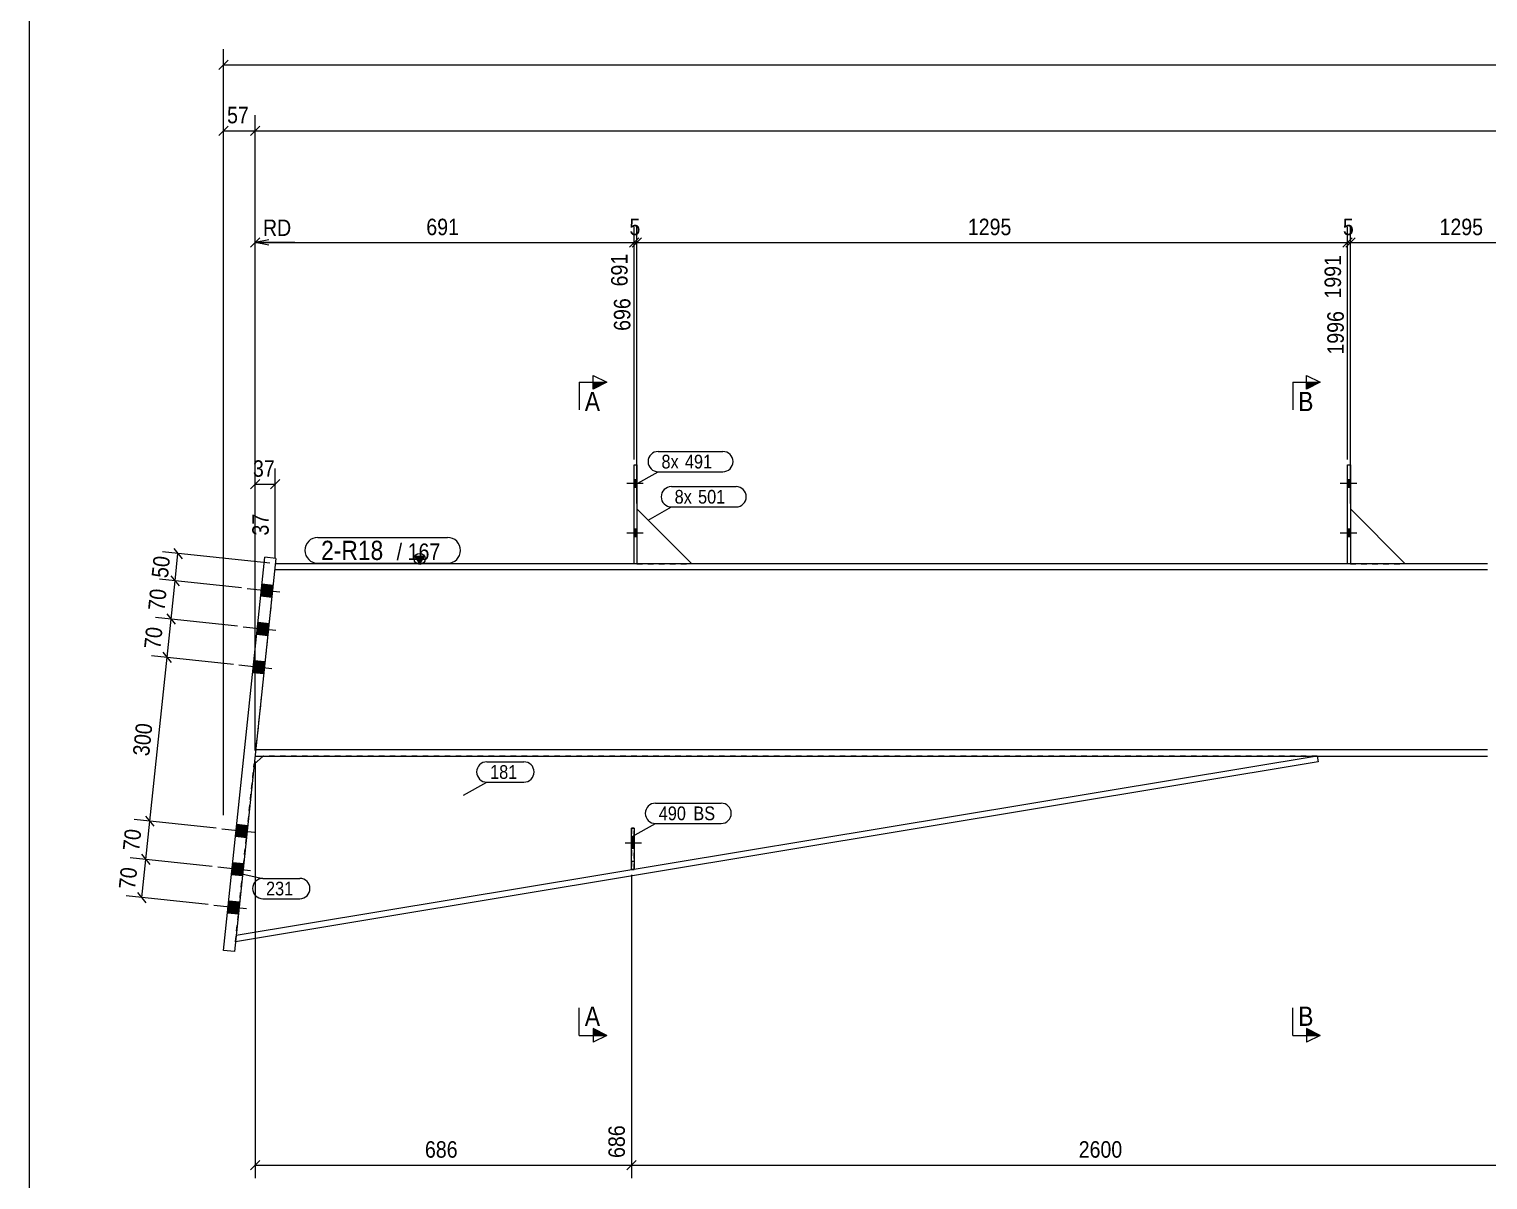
# Model space of a CAD drawing. Header units: millimetres. Extents: x 2 to 825, y 1 to 579.
# Drawn here: x 5 to 270.8, y 215.1 to 424.6 of the extents above; entities that cross this region are included whole.
import ezdxf

# ---------------------------------------------------------------- set-up
doc = ezdxf.new("R2010")
doc.units = ezdxf.units.MM
for name, pattern in [('XKITLINE00', [0]), ('XKITLINE01', [4, 1, -1, 1, -1]), ('XKITLINE02', [4, 2, -2])]:
    doc.linetypes.add(name, pattern=pattern)
for name, color, linetype, lineweight in [('Bolt', 3, 'Continuous', 0), ('Dimensions', 7, 'Continuous', 0), ('DrawingSheet', 5, 'Continuous', 0), ('Part', 2, 'Continuous', 0), ('PartMark', 7, 'Continuous', 0), ('Section', 6, 'Continuous', 0)]:
    doc.layers.add(name, color=color, linetype=linetype, lineweight=lineweight)
doc.styles.add('ARIAL', font='ARIAL.TTF')

# ---------------------------------------------------------------- blocks, each defined once
blk = doc.blocks.new('*A9')
at = {"layer": 'Bolt'}
for points in [[(245.25, 342.56), (245.75, 342.56), (245.75, 341.16), (245.25, 341.16)], [(245.25, 342.56), (245.75, 342.56), (245.75, 341.16), (245.25, 341.16)], [(245.25, 333.56), (245.75, 333.56), (245.75, 332.16), (245.25, 332.16)], [(245.25, 333.56), (245.75, 333.56), (245.75, 332.16), (245.25, 332.16)]]:
    blk.add_hatch(color=3, dxfattribs=at).paths.add_polyline_path(points, flags=17)
at = {"layer": 'Bolt', "color": 3, "linetype": 'XKITLINE00', "lineweight": 0}
for p, q in [((246.91, 341.86), (243.91, 341.86)), ((246.91, 341.86), (243.91, 341.86)), ((245.75, 342.56), (245.25, 342.56)), ((245.75, 342.56), (245.25, 342.56)), ((245.75, 341.16), (245.25, 341.16)), ((245.75, 341.16), (245.25, 341.16)), ((246.91, 332.86), (243.91, 332.86)), ((246.91, 332.86), (243.91, 332.86)), ((245.75, 333.56), (245.25, 333.56)), ((245.75, 333.56), (245.25, 333.56)), ((245.75, 332.16), (245.25, 332.16)), ((245.75, 332.16), (245.25, 332.16))]:
    blk.add_line(p, q, dxfattribs=at)
blk = doc.blocks.new('*A10')
at = {"layer": 'Bolt'}
for points in [[(115.25, 342.56), (115.75, 342.56), (115.75, 341.16), (115.25, 341.16)], [(115.25, 342.56), (115.75, 342.56), (115.75, 341.16), (115.25, 341.16)], [(115.25, 333.56), (115.75, 333.56), (115.75, 332.16), (115.25, 332.16)], [(115.25, 333.56), (115.75, 333.56), (115.75, 332.16), (115.25, 332.16)]]:
    blk.add_hatch(color=3, dxfattribs=at).paths.add_polyline_path(points, flags=17)
at = {"layer": 'Bolt', "color": 3, "linetype": 'XKITLINE00', "lineweight": 0}
for p, q in [((116.91, 341.86), (113.91, 341.86)), ((116.91, 341.86), (113.91, 341.86)), ((115.75, 342.56), (115.25, 342.56)), ((115.75, 342.56), (115.25, 342.56)), ((115.75, 341.16), (115.25, 341.16)), ((115.75, 341.16), (115.25, 341.16)), ((116.91, 332.86), (113.91, 332.86)), ((116.91, 332.86), (113.91, 332.86)), ((115.75, 333.56), (115.25, 333.56)), ((115.75, 333.56), (115.25, 333.56)), ((115.75, 332.16), (115.25, 332.16)), ((115.75, 332.16), (115.25, 332.16))]:
    blk.add_line(p, q, dxfattribs=at)
blk = doc.blocks.new('*A21')
at = {"layer": 'Bolt', "color": 3, "linetype": 'XKITLINE02', "lineweight": 0}
for p, q in [((115.25, 277.39), (114.75, 277.39)), ((116.6, 276.41), (113.6, 276.41)), ((115.25, 275.43), (114.75, 275.43))]:
    blk.add_line(p, q, dxfattribs=at)
blk = doc.blocks.new('*A22')
at = {"layer": 'Bolt'}
blk.add_hatch(color=3, dxfattribs=at).paths.add_polyline_path([(115.25, 275.43), (114.75, 275.43), (114.75, 277.39), (115.25, 277.39)], flags=17)
at = {"layer": 'Bolt', "color": 3, "linetype": 'XKITLINE00', "lineweight": 0}
for p, q in [((115.25, 277.39), (114.75, 277.39)), ((116.6, 276.41), (113.6, 276.41)), ((115.25, 275.43), (114.75, 275.43))]:
    blk.add_line(p, q, dxfattribs=at)
blk = doc.blocks.new('*A24')
at = {"layer": 'Bolt'}
for points in [[(49.21, 321.19), (47.22, 321.4), (47.45, 323.59), (49.44, 323.38)], [(49.21, 321.19), (47.22, 321.4), (47.45, 323.59), (49.44, 323.38)], [(48.47, 314.23), (46.49, 314.44), (46.72, 316.63), (48.71, 316.42)], [(48.47, 314.23), (46.49, 314.44), (46.72, 316.63), (48.71, 316.42)], [(47.74, 307.27), (45.75, 307.48), (45.98, 309.66), (47.97, 309.45)], [(47.74, 307.27), (45.75, 307.48), (45.98, 309.66), (47.97, 309.45)], [(44.59, 277.43), (42.6, 277.64), (42.84, 279.83), (44.82, 279.62)], [(44.59, 277.43), (42.6, 277.64), (42.84, 279.83), (44.82, 279.62)], [(43.86, 270.47), (41.87, 270.68), (42.1, 272.87), (44.09, 272.66)], [(43.86, 270.47), (41.87, 270.68), (42.1, 272.87), (44.09, 272.66)], [(43.12, 263.51), (41.14, 263.72), (41.37, 265.91), (43.36, 265.7)], [(43.12, 263.51), (41.14, 263.72), (41.37, 265.91), (43.36, 265.7)]]:
    blk.add_hatch(color=3, dxfattribs=at).paths.add_polyline_path(points, flags=17)
at = {"layer": 'Bolt', "color": 3, "linetype": 'XKITLINE00', "lineweight": 0}
for p, q in [((44.7, 322.77), (50.67, 322.14)), ((44.7, 322.77), (50.67, 322.14)), ((47.45, 323.59), (49.44, 323.38)), ((47.45, 323.59), (49.44, 323.38)), ((47.22, 321.4), (49.21, 321.19)), ((47.22, 321.4), (49.21, 321.19)), ((46.72, 316.63), (48.71, 316.42)), ((46.72, 316.63), (48.71, 316.42)), ((43.97, 315.81), (49.93, 315.18)), ((43.97, 315.81), (49.93, 315.18)), ((46.49, 314.44), (48.47, 314.23)), ((46.49, 314.44), (48.47, 314.23)), ((43.23, 308.85), (49.2, 308.22)), ((43.23, 308.85), (49.2, 308.22)), ((45.98, 309.66), (47.97, 309.45)), ((45.98, 309.66), (47.97, 309.45)), ((45.75, 307.48), (47.74, 307.27)), ((45.75, 307.48), (47.74, 307.27)), ((42.84, 279.83), (44.82, 279.62)), ((42.84, 279.83), (44.82, 279.62)), ((40.08, 279.01), (46.05, 278.38)), ((40.08, 279.01), (46.05, 278.38)), ((42.6, 277.64), (44.59, 277.43)), ((42.6, 277.64), (44.59, 277.43)), ((39.35, 272.05), (45.32, 271.42)), ((39.35, 272.05), (45.32, 271.42)), ((42.1, 272.87), (44.09, 272.66)), ((42.1, 272.87), (44.09, 272.66)), ((41.87, 270.68), (43.86, 270.47)), ((41.87, 270.68), (43.86, 270.47)), ((41.37, 265.91), (43.36, 265.7)), ((41.37, 265.91), (43.36, 265.7)), ((38.62, 265.09), (44.58, 264.46)), ((38.62, 265.09), (44.58, 264.46)), ((41.14, 263.72), (43.12, 263.51)), ((41.14, 263.72), (43.12, 263.51))]:
    blk.add_line(p, q, dxfattribs=at)
blk = doc.blocks.new('*A25')
at = {"layer": 'Part'}
blk.add_hatch(color=2, dxfattribs=at).paths.add_polyline_path([(75.36, 328.66), (76.96, 328.66), (76.16, 327.26)], flags=17)
at = {"layer": 'Part', "color": 7, "linetype": 'XKITLINE01', "lineweight": 0}
blk.add_line((49.85, 327.26), (46.16, 292.26), dxfattribs=at)
at = {"layer": 'Part', "color": 2, "linetype": 'XKITLINE00', "lineweight": 0}
for p, q in [((270.75, 327.26), (49.85, 327.26)), ((76.16, 327.26), (75.36, 328.66)), ((75.36, 328.66), (76.96, 328.66)), ((76.96, 328.66), (76.16, 327.26)), ((270.75, 326.16), (49.73, 326.16)), ((270.75, 293.36), (46.27, 293.36)), ((46.16, 292.26), (270.75, 292.26))]:
    blk.add_line(p, q, dxfattribs=at)
blk.add_circle((76.16, 328.16), 1, dxfattribs=at)
blk = doc.blocks.new('*A30')
at = {"layer": 'Part', "color": 2, "linetype": 'XKITLINE00', "lineweight": 0}
for p, q in [((245.25, 327.26), (245.25, 345.26)), ((245.25, 345.26), (245.75, 345.26)), ((245.75, 345.26), (245.75, 327.26))]:
    blk.add_line(p, q, dxfattribs=at)
at = {"layer": 'Part', "color": 7, "linetype": 'XKITLINE01', "lineweight": 0}
blk.add_line((245.75, 327.26), (245.25, 327.26), dxfattribs=at)
blk = doc.blocks.new('*A31')
at = {"layer": 'Part', "color": 2, "linetype": 'XKITLINE00', "lineweight": 0}
blk.add_line((255.75, 327.26), (245.75, 337.26), dxfattribs=at)
at = {"layer": 'Part', "color": 7, "linetype": 'XKITLINE01', "lineweight": 0}
for p, q in [((245.75, 337.26), (245.75, 327.26)), ((245.75, 327.26), (255.75, 327.26))]:
    blk.add_line(p, q, dxfattribs=at)
blk = doc.blocks.new('*A32')
at = {"layer": 'Part', "color": 2, "linetype": 'XKITLINE00', "lineweight": 0}
for p, q in [((115.25, 327.26), (115.25, 345.26)), ((115.25, 345.26), (115.75, 345.26)), ((115.75, 345.26), (115.75, 327.26))]:
    blk.add_line(p, q, dxfattribs=at)
at = {"layer": 'Part', "color": 7, "linetype": 'XKITLINE01', "lineweight": 0}
blk.add_line((115.75, 327.26), (115.25, 327.26), dxfattribs=at)
blk = doc.blocks.new('*A33')
at = {"layer": 'Part', "color": 2, "linetype": 'XKITLINE00', "lineweight": 0}
blk.add_line((125.75, 327.26), (115.75, 337.26), dxfattribs=at)
at = {"layer": 'Part', "color": 7, "linetype": 'XKITLINE01', "lineweight": 0}
for p, q in [((115.75, 337.26), (115.75, 327.26)), ((115.75, 327.26), (125.75, 327.26))]:
    blk.add_line(p, q, dxfattribs=at)
blk = doc.blocks.new('*A48')
at = {"layer": 'Part', "color": 7, "linetype": 'XKITLINE01', "lineweight": 0}
for p, q in [((114.75, 279.11), (114.75, 271.61)), ((115.25, 279.11), (114.75, 279.11)), ((115.25, 271.61), (115.25, 279.11)), ((114.75, 273.11), (115.25, 273.11)), ((114.75, 271.61), (115.25, 271.61))]:
    blk.add_line(p, q, dxfattribs=at)
blk = doc.blocks.new('*A49')
at = {"layer": 'Part', "color": 2, "linetype": 'XKITLINE00', "lineweight": 0}
for p, q in [((114.75, 271.61), (114.75, 279.11)), ((114.75, 279.11), (115.25, 279.11)), ((115.25, 279.11), (115.25, 271.61)), ((115.25, 271.61), (114.75, 271.61))]:
    blk.add_line(p, q, dxfattribs=at)
at = {"layer": 'Part', "color": 7, "linetype": 'XKITLINE01', "lineweight": 0}
blk.add_line((114.75, 273.11), (115.25, 273.11), dxfattribs=at)
blk = doc.blocks.new('*A52')
at = {"layer": 'Part', "color": 2, "linetype": 'XKITLINE00', "lineweight": 0}
for p, q in [((40.41, 256.86), (47.96, 328.46)), ((49.95, 328.25), (42.4, 256.65)), ((49.95, 328.25), (47.96, 328.46)), ((42.4, 256.65), (40.41, 256.86))]:
    blk.add_line(p, q, dxfattribs=at)
blk = doc.blocks.new('*A53')
at = {"layer": 'Part', "color": 2, "linetype": 'XKITLINE00', "lineweight": 0}
for p, q in [((239.9, 291.17), (42.59, 258.44)), ((239.72, 292.26), (42.71, 259.58)), ((46, 290.8), (47.62, 292.26)), ((239.72, 292.26), (239.9, 291.17))]:
    blk.add_line(p, q, dxfattribs=at)
at = {"layer": 'Part', "color": 7, "linetype": 'XKITLINE01', "lineweight": 0}
for p, q in [((42.59, 258.44), (46, 290.8)), ((239.72, 292.26), (47.62, 292.26))]:
    blk.add_line(p, q, dxfattribs=at)
blk = doc.blocks.new('*A131')
at = {"layer": 'DrawingSheet', "color": 5, "linetype": 'XKITLINE00', "lineweight": 0}
blk.add_line((5, 579), (5, 5), dxfattribs=at)
blk = doc.blocks.new('*A139')
at = {"layer": 'Dimensions', "color": 7, "linetype": 'XKITLINE00', "lineweight": 0}
for p, q in [((40.41, 281.49), (40.41, 420.98)), ((41.26, 418.98), (39.56, 417.28)), ((40.41, 418.13), (659.47, 418.13))]:
    blk.add_line(p, q, dxfattribs=at)
at = {"layer": 'Dimensions', "color": 3}
blk.add_point((40.41, 418.13), dxfattribs=at)
blk = doc.blocks.new('*A140')
at = {"layer": 'Dimensions', "color": 7, "linetype": 'XKITLINE00', "lineweight": 0}
for p, q in [((41.26, 406.98), (39.56, 405.28)), ((40.41, 281.49), (40.41, 408.98)), ((47.01, 406.98), (45.31, 405.28)), ((46.16, 293.26), (46.16, 408.98)), ((40.41, 406.13), (46.16, 406.13))]:
    blk.add_line(p, q, dxfattribs=at)
at = {"layer": 'Dimensions', "color": 3}
for p in [(40.41, 406.13), (46.16, 406.13)]:
    blk.add_point(p, dxfattribs=at)
at = {"layer": 'Dimensions', "color": 3, "style": 'ARIAL', "width": 0.85}
blk.add_text('57', height=3, dxfattribs=at).set_placement((41.06, 407.48))
blk = doc.blocks.new('*A141')
at = {"layer": 'Dimensions', "color": 7, "linetype": 'XKITLINE00', "lineweight": 0}
for p, q in [((43.71, 322.88), (28.75, 324.45)), ((30.83, 325.09), (32.34, 323.22)), ((30.85, 317.19), (31.59, 324.15)), ((42.97, 315.91), (28.02, 317.49)), ((30.1, 318.13), (31.61, 316.26))]:
    blk.add_line(p, q, dxfattribs=at)
at = {"layer": 'Dimensions', "color": 3}
for p in [(31.59, 324.15), (30.85, 317.19)]:
    blk.add_point(p, dxfattribs=at)
at = {"layer": 'Dimensions', "color": 3, "style": 'ARIAL', "width": 0.85}
blk.add_text('70', height=3, rotation=83.9784, dxfattribs=at).set_placement((29.64, 318.6))
blk = doc.blocks.new('*A142')
at = {"layer": 'Dimensions', "color": 7, "linetype": 'XKITLINE00', "lineweight": 0}
for p, q in [((31.36, 330.06), (32.87, 328.19)), ((48.85, 327.36), (29.28, 329.43)), ((31.59, 324.15), (32.11, 329.13)), ((43.71, 322.88), (28.75, 324.45)), ((30.83, 325.09), (32.34, 323.22))]:
    blk.add_line(p, q, dxfattribs=at)
at = {"layer": 'Dimensions', "color": 3}
for p in [(32.11, 329.13), (31.59, 324.15)]:
    blk.add_point(p, dxfattribs=at)
at = {"layer": 'Dimensions', "color": 3, "style": 'ARIAL', "width": 0.85}
blk.add_text('50', height=3, rotation=83.9784, dxfattribs=at).set_placement((30.27, 324.57))
blk = doc.blocks.new('*A143')
at = {"layer": 'PartMark', "color": 7, "linetype": 'XKITLINE00', "lineweight": 0}
for p, q in [((42.36, 271.12), (47.56, 269.97)), ((47.56, 269.97), (54.32, 269.97)), ((47.56, 266.27), (54.32, 266.27))]:
    blk.add_line(p, q, dxfattribs=at)
for centre, start, end in [((47.56, 268.12), 90, 270), ((54.32, 268.12), 270, 90)]:
    blk.add_arc(centre, 1.85, start, end, dxfattribs=at)
at = {"layer": 'PartMark', "color": 3, "style": 'ARIAL', "width": 0.85}
blk.add_text('231', height=2.5, dxfattribs=at).set_placement((48.16, 266.87))
blk = doc.blocks.new('*A146')
at = {"layer": 'Dimensions', "color": 7, "linetype": 'XKITLINE00', "lineweight": 0}
for p, q in [((25.48, 274.37), (26.99, 272.5)), ((38.36, 272.16), (23.4, 273.73)), ((25.5, 266.47), (26.24, 273.44)), ((37.62, 265.2), (22.67, 266.77)), ((24.75, 267.41), (26.26, 265.54))]:
    blk.add_line(p, q, dxfattribs=at)
at = {"layer": 'Dimensions', "color": 3}
for p in [(26.24, 273.44), (25.5, 266.47)]:
    blk.add_point(p, dxfattribs=at)
at = {"layer": 'Dimensions', "color": 3, "style": 'ARIAL', "width": 0.85}
blk.add_text('70', height=3, rotation=83.9784, dxfattribs=at).set_placement((24.29, 267.88))
blk = doc.blocks.new('*A147')
at = {"layer": 'Dimensions', "color": 7, "linetype": 'XKITLINE00', "lineweight": 0}
for p, q in [((39.09, 279.12), (24.14, 280.7)), ((26.22, 281.33), (27.73, 279.46)), ((26.24, 273.44), (26.97, 280.4)), ((25.48, 274.37), (26.99, 272.5)), ((38.36, 272.16), (23.4, 273.73))]:
    blk.add_line(p, q, dxfattribs=at)
at = {"layer": 'Dimensions', "color": 3}
for p in [(26.97, 280.4), (26.24, 273.44)]:
    blk.add_point(p, dxfattribs=at)
at = {"layer": 'Dimensions', "color": 3, "style": 'ARIAL', "width": 0.85}
blk.add_text('70', height=3, rotation=83.9784, dxfattribs=at).set_placement((25.03, 274.85))
blk = doc.blocks.new('*A148')
at = {"layer": 'Dimensions', "color": 7, "linetype": 'XKITLINE00', "lineweight": 0}
for p, q in [((29.36, 311.16), (30.87, 309.3)), ((26.97, 280.4), (30.12, 310.23)), ((42.24, 308.95), (27.28, 310.53)), ((39.09, 279.12), (24.14, 280.7)), ((26.22, 281.33), (27.73, 279.46))]:
    blk.add_line(p, q, dxfattribs=at)
at = {"layer": 'Dimensions', "color": 3}
for p in [(30.12, 310.23), (26.97, 280.4)]:
    blk.add_point(p, dxfattribs=at)
at = {"layer": 'Dimensions', "color": 3, "style": 'ARIAL', "width": 0.85}
blk.add_text('300', height=3, rotation=83.9784, dxfattribs=at).set_placement((26.85, 292.14))
blk = doc.blocks.new('*A149')
at = {"layer": 'Dimensions', "color": 7, "linetype": 'XKITLINE00', "lineweight": 0}
for p, q in [((42.97, 315.91), (28.02, 317.49)), ((30.1, 318.13), (31.61, 316.26)), ((30.12, 310.23), (30.85, 317.19)), ((29.36, 311.16), (30.87, 309.3)), ((42.24, 308.95), (27.28, 310.53))]:
    blk.add_line(p, q, dxfattribs=at)
at = {"layer": 'Dimensions', "color": 3}
for p in [(30.85, 317.19), (30.12, 310.23)]:
    blk.add_point(p, dxfattribs=at)
at = {"layer": 'Dimensions', "color": 3, "style": 'ARIAL', "width": 0.85}
blk.add_text('70', height=3, rotation=83.9784, dxfattribs=at).set_placement((28.91, 311.64))
blk = doc.blocks.new('*A150')
at = {"layer": 'Dimensions', "color": 7, "linetype": 'XKITLINE00', "lineweight": 0}
for p, q in [((47.01, 406.98), (45.31, 405.28)), ((46.16, 293.26), (46.16, 408.98)), ((46.16, 406.13), (657.38, 406.13))]:
    blk.add_line(p, q, dxfattribs=at)
at = {"layer": 'Dimensions', "color": 3}
blk.add_point((46.16, 406.13), dxfattribs=at)
blk = doc.blocks.new('*A152')
at = {"layer": 'Dimensions', "color": 7, "linetype": 'XKITLINE00', "lineweight": 0}
for p, q in [((46.16, 291.26), (46.16, 215.36)), ((114.75, 270.61), (114.75, 215.36)), ((47.01, 218.6), (45.31, 216.91)), ((115.6, 218.6), (113.9, 216.91)), ((46.16, 217.76), (114.75, 217.76))]:
    blk.add_line(p, q, dxfattribs=at)
at = {"layer": 'Dimensions', "color": 3}
for p in [(46.16, 217.76), (114.75, 217.76)]:
    blk.add_point(p, dxfattribs=at)
at = {"layer": 'Dimensions', "color": 3, "style": 'ARIAL', "width": 0.85}
blk.add_text('686', height=3, rotation=90.0002, dxfattribs=at).set_placement((113.55, 219.06))
blk.add_text('686', height=3, dxfattribs=at).set_placement((77.12, 219.11))
blk = doc.blocks.new('*A153')
at = {"layer": 'Dimensions', "color": 7, "linetype": 'XKITLINE00', "lineweight": 0}
for p, q in [((286.65, 292.36), (286.65, 215.36)), ((114.75, 270.61), (114.75, 215.36)), ((115.6, 218.6), (113.9, 216.91)), ((287.5, 218.6), (285.8, 216.91)), ((114.75, 217.76), (286.65, 217.76))]:
    blk.add_line(p, q, dxfattribs=at)
at = {"layer": 'Dimensions', "color": 3}
for p in [(114.75, 217.76), (286.65, 217.76)]:
    blk.add_point(p, dxfattribs=at)
at = {"layer": 'Dimensions', "color": 3, "style": 'ARIAL', "width": 0.85}
blk.add_text('3286', height=3, rotation=90.0002, dxfattribs=at).set_placement((285.45, 219.06))
blk.add_text('2600', height=3, dxfattribs=at).set_placement((196.25, 219.11))
blk = doc.blocks.new('*A157')
at = {"layer": 'Dimensions', "color": 7, "linetype": 'XKITLINE00', "lineweight": 0}
for p, q in [((46.16, 293.26), (46.16, 390.26)), ((46.16, 293.26), (46.16, 388.61)), ((115.25, 346.26), (115.25, 388.61)), ((47.01, 386.6), (45.31, 384.91)), ((48.66, 386.26), (46.16, 385.76)), ((46.16, 385.76), (115.25, 385.76)), ((48.66, 385.26), (46.16, 385.76)), ((53.38, 385.76), (46.16, 385.76)), ((116.1, 386.6), (114.4, 384.91))]:
    blk.add_line(p, q, dxfattribs=at)
at = {"layer": 'Dimensions', "color": 3}
for p in [(46.16, 385.76), (115.25, 385.76)]:
    blk.add_point(p, dxfattribs=at)
at = {"layer": 'Dimensions', "color": 7}
blk.add_point((46.16, 385.76), dxfattribs=at)
at = {"layer": 'Dimensions', "color": 3, "style": 'ARIAL', "width": 0.85}
for s, p in [('RD', (47.6, 386.96)), ('691', (77.37, 387.11))]:
    blk.add_text(s, height=3, dxfattribs=at).set_placement(p)
blk.add_text('691', height=3, rotation=90.0002, dxfattribs=at).set_placement((114.05, 377.78))
blk = doc.blocks.new('*A158')
at = {"layer": 'Dimensions', "color": 7, "linetype": 'XKITLINE00', "lineweight": 0}
for p, q in [((115.25, 346.26), (115.25, 388.61)), ((115.75, 338.26), (115.75, 388.61)), ((116.1, 386.6), (114.4, 384.91)), ((116.6, 386.6), (114.9, 384.91)), ((115.25, 385.76), (115.75, 385.76))]:
    blk.add_line(p, q, dxfattribs=at)
at = {"layer": 'Dimensions', "color": 3}
for p in [(115.25, 385.76), (115.75, 385.76)]:
    blk.add_point(p, dxfattribs=at)
at = {"layer": 'Dimensions', "color": 3, "style": 'ARIAL', "width": 0.85}
blk.add_text('5', height=3, dxfattribs=at).set_placement((114.39, 387.11))
blk.add_text('696', height=3, rotation=90.0002, dxfattribs=at).set_placement((114.55, 369.68))
blk = doc.blocks.new('*A159')
at = {"layer": 'Dimensions', "color": 7, "linetype": 'XKITLINE00', "lineweight": 0}
for p, q in [((115.75, 338.26), (115.75, 388.61)), ((245.25, 346.26), (245.25, 388.61)), ((116.6, 386.6), (114.9, 384.91)), ((115.75, 385.76), (245.25, 385.76)), ((246.1, 386.6), (244.4, 384.91))]:
    blk.add_line(p, q, dxfattribs=at)
at = {"layer": 'Dimensions', "color": 3}
for p in [(115.75, 385.76), (245.25, 385.76)]:
    blk.add_point(p, dxfattribs=at)
at = {"layer": 'Dimensions', "color": 3, "style": 'ARIAL', "width": 0.85}
blk.add_text('1295', height=3, dxfattribs=at).set_placement((176.05, 387.11))
blk.add_text('1991', height=3, rotation=90.0002, dxfattribs=at).set_placement((244.05, 375.56))
blk = doc.blocks.new('*A160')
at = {"layer": 'Dimensions', "color": 7, "linetype": 'XKITLINE00', "lineweight": 0}
for p, q in [((245.25, 346.26), (245.25, 388.61)), ((245.75, 338.26), (245.75, 388.61)), ((246.1, 386.6), (244.4, 384.91)), ((246.6, 386.6), (244.9, 384.91)), ((245.25, 385.76), (245.75, 385.76))]:
    blk.add_line(p, q, dxfattribs=at)
at = {"layer": 'Dimensions', "color": 3}
for p in [(245.25, 385.76), (245.75, 385.76)]:
    blk.add_point(p, dxfattribs=at)
at = {"layer": 'Dimensions', "color": 3, "style": 'ARIAL', "width": 0.85}
blk.add_text('5', height=3, dxfattribs=at).set_placement((244.39, 387.11))
blk.add_text('1996', height=3, rotation=90.0002, dxfattribs=at).set_placement((244.55, 365.36))
blk = doc.blocks.new('*A161')
at = {"layer": 'Dimensions', "color": 7, "linetype": 'XKITLINE00', "lineweight": 0}
for p, q in [((245.75, 338.26), (245.75, 388.61)), ((287.15, 346.26), (287.15, 388.61)), ((246.6, 386.6), (244.9, 384.91)), ((245.75, 385.76), (287.15, 385.76)), ((288, 386.6), (286.3, 384.91))]:
    blk.add_line(p, q, dxfattribs=at)
at = {"layer": 'Dimensions', "color": 3}
for p in [(245.75, 385.76), (287.15, 385.76)]:
    blk.add_point(p, dxfattribs=at)
at = {"layer": 'Dimensions', "color": 3, "style": 'ARIAL', "width": 0.85}
blk.add_text('1295', height=3, dxfattribs=at).set_placement((262, 387.11))
blk.add_text('3291', height=3, rotation=90.0002, dxfattribs=at).set_placement((285.95, 375.56))
blk = doc.blocks.new('*A182')
at = {"layer": 'Dimensions', "color": 7, "linetype": 'XKITLINE00', "lineweight": 0}
for p, q in [((46.16, 293.26), (46.16, 344.61)), ((49.85, 328.26), (49.85, 344.61)), ((47.01, 342.6), (45.31, 340.91)), ((46.16, 341.76), (49.85, 341.76)), ((50.7, 342.6), (49, 340.91))]:
    blk.add_line(p, q, dxfattribs=at)
at = {"layer": 'Dimensions', "color": 3}
for p in [(46.16, 341.76), (49.85, 341.76)]:
    blk.add_point(p, dxfattribs=at)
at = {"layer": 'Dimensions', "color": 3, "style": 'ARIAL', "width": 0.85}
blk.add_text('37', height=3, dxfattribs=at).set_placement((45.78, 343.11))
blk.add_text('37', height=3, rotation=90.0002, dxfattribs=at).set_placement((48.65, 332.41))
blk = doc.blocks.new('*A186')
at = {"layer": 'PartMark', "color": 7, "linetype": 'XKITLINE00', "lineweight": 0}
for p, q in [((88.39, 291.2), (95.16, 291.2)), ((84.15, 285.11), (88.39, 287.5)), ((88.39, 287.5), (95.16, 287.5))]:
    blk.add_line(p, q, dxfattribs=at)
for centre, start, end in [((88.39, 289.35), 90, 270), ((95.16, 289.35), 270, 90)]:
    blk.add_arc(centre, 1.85, start, end, dxfattribs=at)
at = {"layer": 'PartMark', "color": 3, "style": 'ARIAL', "width": 0.85}
blk.add_text('181', height=2.5, dxfattribs=at).set_placement((88.99, 288.1))
blk = doc.blocks.new('*A187')
at = {"layer": 'PartMark', "color": 7, "linetype": 'XKITLINE00', "lineweight": 0}
for p, q in [((57.6, 332.06), (81.25, 332.06)), ((57.6, 327.36), (81.25, 327.36))]:
    blk.add_line(p, q, dxfattribs=at)
for centre, start, end in [((57.6, 329.71), 90, 270), ((81.25, 329.71), 270, 90)]:
    blk.add_arc(centre, 2.35, start, end, dxfattribs=at)
at = {"layer": 'PartMark', "color": 1, "style": 'ARIAL', "width": 0.85}
blk.add_text('2-R18', height=3.5, dxfattribs=at).set_placement((58.2, 327.96))
at = {"layer": 'PartMark', "color": 3, "style": 'ARIAL', "width": 0.85}
for s, p in [('/', (71.96, 327.96)), ('167', (73.97, 327.96))]:
    blk.add_text(s, height=3, dxfattribs=at).set_placement(p)
blk = doc.blocks.new('*A188')
at = {"layer": 'PartMark', "color": 7, "linetype": 'XKITLINE00', "lineweight": 0}
for p, q in [((122.02, 341.32), (133.81, 341.32)), ((117.78, 335.23), (122.02, 337.62)), ((122.02, 337.62), (133.81, 337.62))]:
    blk.add_line(p, q, dxfattribs=at)
for centre, start, end in [((122.02, 339.47), 90, 270), ((133.81, 339.47), 270, 90)]:
    blk.add_arc(centre, 1.85, start, end, dxfattribs=at)
at = {"layer": 'PartMark', "color": 3, "style": 'ARIAL', "width": 0.85}
for s, p in [('8x', (122.62, 338.22)), ('501', (126.89, 338.22))]:
    blk.add_text(s, height=2.5, dxfattribs=at).set_placement(p)
blk = doc.blocks.new('*A189')
at = {"layer": 'PartMark', "color": 7, "linetype": 'XKITLINE00', "lineweight": 0}
for p, q in [((119.62, 347.72), (131.41, 347.72)), ((115.38, 341.63), (119.62, 344.02)), ((119.62, 344.02), (131.41, 344.02))]:
    blk.add_line(p, q, dxfattribs=at)
for centre, start, end in [((119.62, 345.87), 90, 270), ((131.41, 345.87), 270, 90)]:
    blk.add_arc(centre, 1.85, start, end, dxfattribs=at)
at = {"layer": 'PartMark', "color": 3, "style": 'ARIAL', "width": 0.85}
for s, p in [('8x', (120.22, 344.62)), ('491', (124.49, 344.62))]:
    blk.add_text(s, height=2.5, dxfattribs=at).set_placement(p)
blk = doc.blocks.new('*A193')
at = {"layer": 'PartMark', "color": 7, "linetype": 'XKITLINE00', "lineweight": 0}
for p, q in [((119.12, 283.67), (131.08, 283.67)), ((114.88, 277.58), (119.12, 279.97)), ((119.12, 279.97), (131.08, 279.97))]:
    blk.add_line(p, q, dxfattribs=at)
for centre, start, end in [((119.12, 281.82), 90, 270), ((131.08, 281.82), 270, 90)]:
    blk.add_arc(centre, 1.85, start, end, dxfattribs=at)
at = {"layer": 'PartMark', "color": 3, "style": 'ARIAL', "width": 0.85}
for s, p in [('490', (119.72, 280.57)), ('BS', (126.03, 280.57))]:
    blk.add_text(s, height=2.5, dxfattribs=at).set_placement(p)
blk = doc.blocks.new('*A194')
at = {"layer": 'Section'}
for points in [[(237.75, 360.32), (240.25, 360.32), (237.75, 359.07)], [(237.75, 242.62), (240.25, 241.37), (237.75, 241.37)]]:
    blk.add_hatch(color=3, dxfattribs=at).paths.add_polyline_path(points, flags=17)
at = {"layer": 'Section', "color": 3, "linetype": 'XKITLINE00', "lineweight": 0}
for p, q in [((237.75, 359.07), (237.75, 361.57)), ((237.75, 361.57), (240.25, 360.32)), ((240.25, 360.32), (237.75, 359.07)), ((240.25, 241.37), (237.75, 242.62)), ((237.75, 242.62), (237.75, 240.12)), ((240.25, 241.37), (237.75, 240.12))]:
    blk.add_line(p, q, dxfattribs=at)
at = {"layer": 'Section', "color": 1, "linetype": 'XKITLINE00', "lineweight": 0}
for p, q in [((235.25, 360.32), (235.25, 355.32)), ((235.25, 360.32), (240.25, 360.32)), ((235.25, 241.37), (235.25, 246.37)), ((235.25, 241.37), (240.25, 241.37))]:
    blk.add_line(p, q, dxfattribs=at)
at = {"layer": 'Section', "color": 7, "style": 'ARIAL', "width": 0.85}
for p in [(236.25, 355.07), (236.25, 243.12)]:
    blk.add_text('B', height=3.5, dxfattribs=at).set_placement(p)
blk = doc.blocks.new('*A195')
at = {"layer": 'Section'}
for points in [[(107.75, 360.32), (110.25, 360.32), (107.75, 359.07)], [(107.75, 242.62), (110.25, 241.37), (107.75, 241.37)]]:
    blk.add_hatch(color=3, dxfattribs=at).paths.add_polyline_path(points, flags=17)
at = {"layer": 'Section', "color": 3, "linetype": 'XKITLINE00', "lineweight": 0}
for p, q in [((107.75, 359.07), (107.75, 361.57)), ((107.75, 361.57), (110.25, 360.32)), ((110.25, 360.32), (107.75, 359.07)), ((110.25, 241.37), (107.75, 242.62)), ((107.75, 242.62), (107.75, 240.12)), ((110.25, 241.37), (107.75, 240.12))]:
    blk.add_line(p, q, dxfattribs=at)
at = {"layer": 'Section', "color": 1, "linetype": 'XKITLINE00', "lineweight": 0}
for p, q in [((105.25, 360.32), (105.25, 355.32)), ((105.25, 360.32), (110.25, 360.32)), ((105.25, 241.37), (105.25, 246.37)), ((105.25, 241.37), (110.25, 241.37))]:
    blk.add_line(p, q, dxfattribs=at)
at = {"layer": 'Section', "color": 7, "style": 'ARIAL', "width": 0.85}
for p in [(106.25, 355.07), (106.25, 243.12)]:
    blk.add_text('A', height=3.5, dxfattribs=at).set_placement(p)

msp = doc.modelspace()

# ---------------------------------------------------------------- block references
at = {"lineweight": 0}
for name in ['*A131', '*A139', '*A140', '*A150', '*A157', '*A158', '*A159', '*A160', '*A161', '*A195', '*A194', '*A182', '*A189', '*A32', '*A30', '*A10', '*A188', '*A9', '*A33', '*A31', '*A142', '*A187', '*A52', '*A141', '*A24', '*A149', '*A148', '*A53', '*A152', '*A186', '*A153', '*A193', '*A147', '*A48', '*A49', '*A21', '*A22', '*A146', '*A143']:
    msp.add_blockref(name, (0, 0), dxfattribs=at)
at = {"layer": 'Part', "lineweight": 0}
msp.add_blockref('*A25', (0, 0), dxfattribs=at)

doc.saveas('drawing.dxf')
